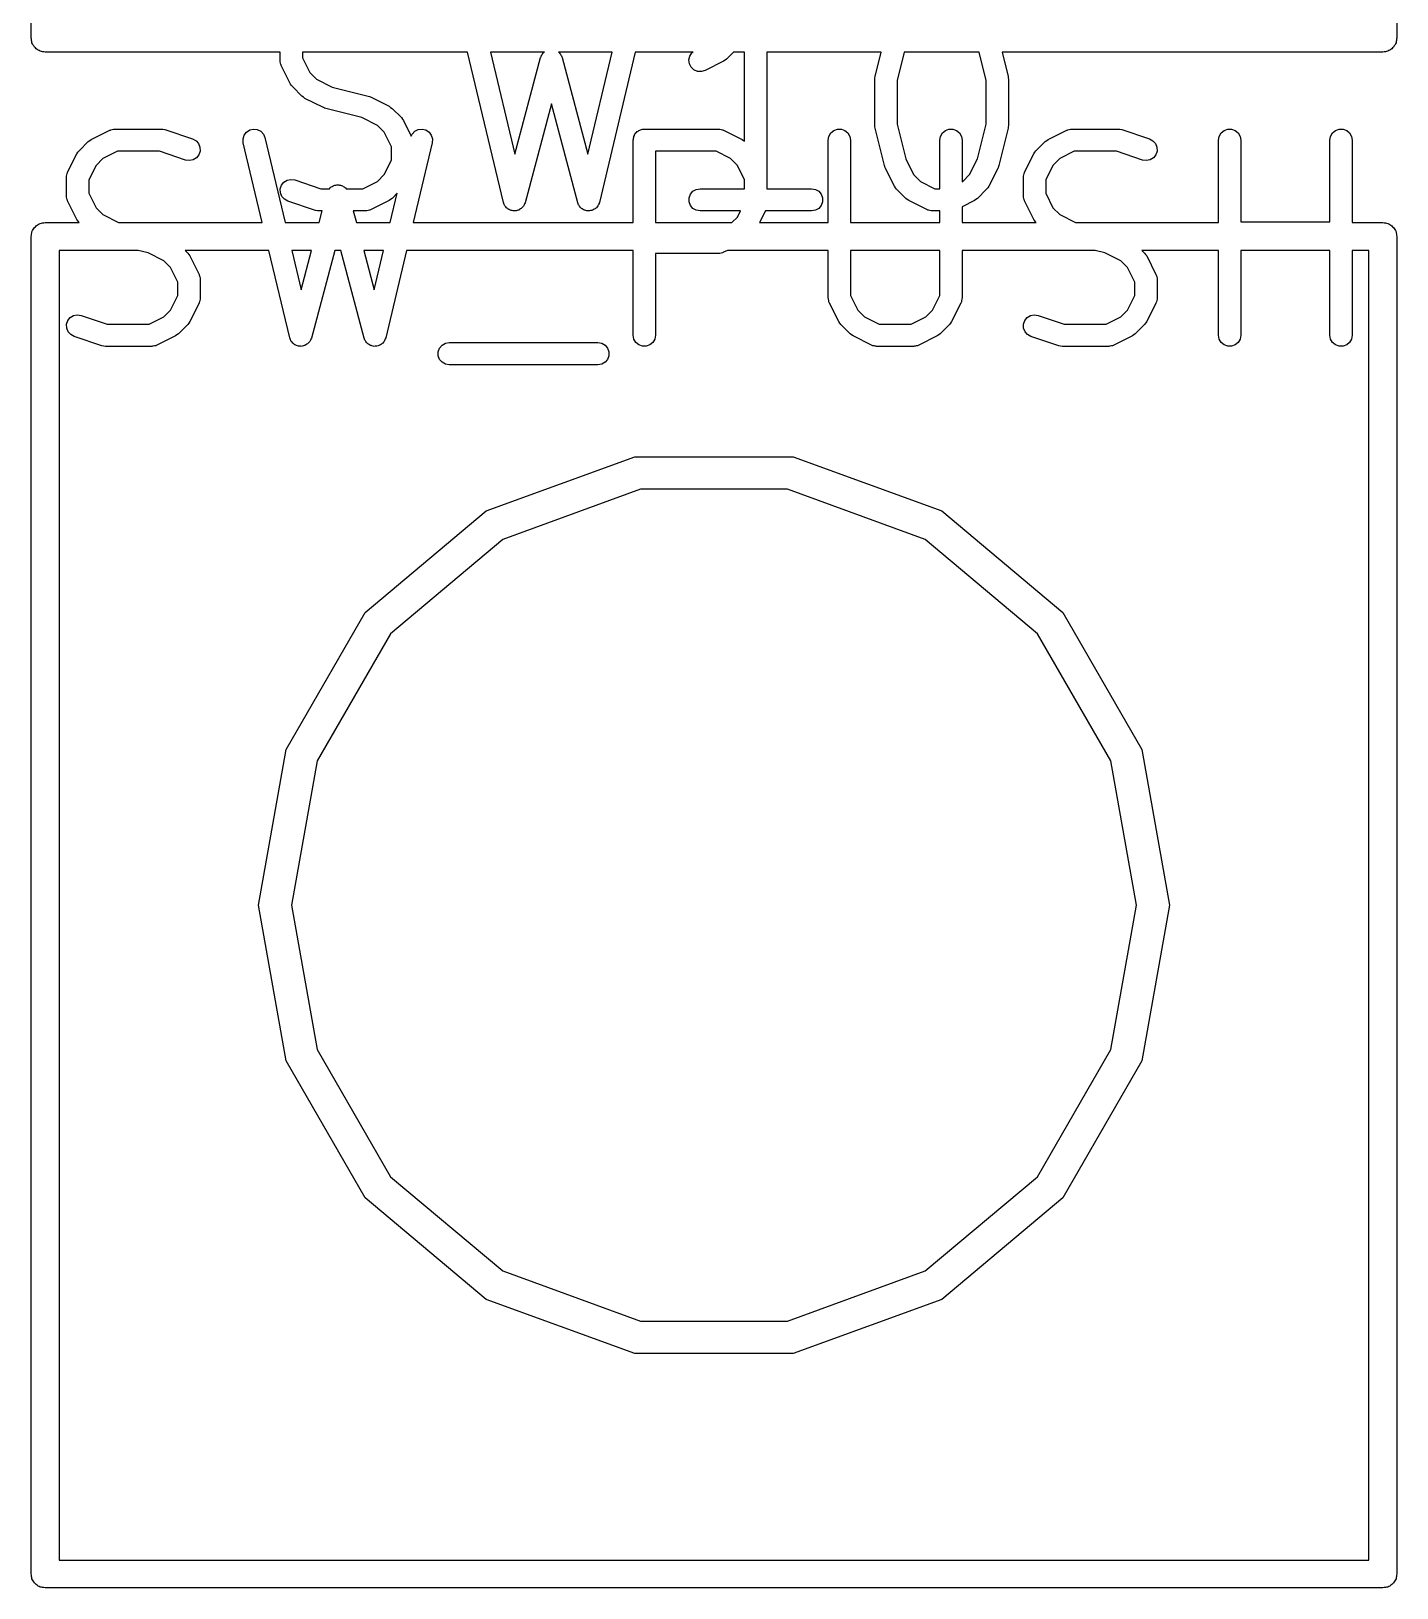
# Model space of a CAD drawing. Extents: x 0 to 102, y -163 to 0.
# Drawn here: x 83.89 to 90.11, y -49.11 to -42.02 of the extents above; entities that cross this region are included whole.
import ezdxf

# ---------------------------------------------------------------- set-up
doc = ezdxf.new("R2010")
doc.units = 0
doc.header["$MEASUREMENT"] = 0
doc.layers.add('BLACK', color=7, linetype='CONTINUOUS')

msp = doc.modelspace()

# ---------------------------------------------------------------- linework, layer by layer
at = {"layer": 'Black'}
for p, q in [((83.8885, -42.048), (83.8885, -35.952)), ((90.1115, -35.952), (90.1115, -42.048)), ((83.8895, -42.0535), (83.8885, -42.048)), ((83.8895, -42.059), (83.8895, -42.0535)), ((83.8914, -42.0642), (83.8895, -42.059)), ((83.8923, -42.0697), (83.8914, -42.0642)), ((83.8951, -42.0745), (83.8923, -42.0697)), ((83.897, -42.0797), (83.8951, -42.0745)), ((90.1049, -42.0745), (90.103, -42.0797)), ((90.1077, -42.0697), (90.1049, -42.0745)), ((90.1086, -42.0642), (90.1077, -42.0697)), ((90.1105, -42.059), (90.1086, -42.0642)), ((90.1115, -42.048), (90.1105, -42.0535)), ((90.1105, -42.0535), (90.1105, -42.059)), ((83.9006, -42.084), (83.897, -42.0797)), ((83.9034, -42.0888), (83.9006, -42.084)), ((83.9076, -42.0924), (83.9034, -42.0888)), ((83.9112, -42.0966), (83.9076, -42.0924)), ((83.916, -42.0994), (83.9112, -42.0966)), ((83.9202, -42.103), (83.916, -42.0994)), ((83.9255, -42.1049), (83.9202, -42.103)), ((83.9303, -42.1077), (83.9255, -42.1049)), ((83.9358, -42.1086), (83.9303, -42.1077)), ((83.941, -42.1105), (83.9358, -42.1086)), ((83.9465, -42.1105), (83.941, -42.1105)), ((83.952, -42.1115), (83.9465, -42.1105)), ((85.023, -42.1115), (83.952, -42.1115)), ((85.023, -42.1502), (85.023, -42.1115)), ((85.8772, -42.1115), (85.1246, -42.1115)), ((85.1246, -42.1115), (85.1246, -42.1382)), ((85.1246, -42.1382), (85.1579, -42.2048)), ((86.0404, -42.797), (85.8772, -42.1115)), ((85.9816, -42.1115), (86.0926, -42.5776)), ((86.2271, -42.1115), (85.9816, -42.1115)), ((86.0926, -42.5776), (86.2101, -42.1371)), ((86.2101, -42.1371), (86.212, -42.133)), ((86.212, -42.133), (86.2132, -42.1287)), ((86.2132, -42.1287), (86.2157, -42.1251)), ((86.2157, -42.1251), (86.2175, -42.1211)), ((86.2175, -42.1211), (86.2207, -42.1179)), ((86.2207, -42.1179), (86.2233, -42.1142)), ((86.2233, -42.1142), (86.2269, -42.1117)), ((86.2269, -42.1117), (86.2271, -42.1115)), ((86.2912, -42.1115), (86.2914, -42.1117)), ((86.5367, -42.1115), (86.2912, -42.1115)), ((86.2914, -42.1117), (86.295, -42.1142)), ((86.295, -42.1142), (86.2976, -42.1179)), ((86.2976, -42.1179), (86.3008, -42.1211)), ((86.3008, -42.1211), (86.3027, -42.1251)), ((86.3027, -42.1251), (86.3052, -42.1287)), ((86.3052, -42.1287), (86.3064, -42.133)), ((86.3064, -42.133), (86.3083, -42.1371)), ((86.3083, -42.1371), (86.4257, -42.5776)), ((86.4257, -42.5776), (86.5367, -42.1115)), ((86.6411, -42.1115), (86.4779, -42.797)), ((86.9047, -42.1115), (86.6411, -42.1115)), ((86.8858, -42.1472), (86.8899, -42.13)), ((86.8899, -42.13), (86.8996, -42.1153)), ((86.8996, -42.1153), (86.9047, -42.1115)), ((87.0571, -42.1438), (87.0504, -42.1485)), ((87.0894, -42.1115), (87.0571, -42.1438)), ((87.1397, -42.1115), (87.0894, -42.1115)), ((87.1397, -42.5181), (87.1397, -42.1115)), ((87.2413, -42.1115), (87.2413, -42.6825)), ((87.7616, -42.1115), (87.2413, -42.1115)), ((87.7339, -42.2226), (87.7616, -42.1115)), ((87.8664, -42.1115), (87.834, -42.2411)), ((88.208, -42.1115), (87.8664, -42.1115)), ((88.2404, -42.2411), (88.208, -42.1115)), ((90.048, -42.1115), (88.3127, -42.1115)), ((88.3127, -42.1115), (88.3404, -42.2226)), ((90.0535, -42.1105), (90.048, -42.1115)), ((90.059, -42.1105), (90.0535, -42.1105)), ((90.0642, -42.1086), (90.059, -42.1105)), ((90.0697, -42.1077), (90.0642, -42.1086)), ((90.0745, -42.1049), (90.0697, -42.1077)), ((90.0797, -42.103), (90.0745, -42.1049)), ((90.084, -42.0994), (90.0797, -42.103)), ((90.0888, -42.0966), (90.084, -42.0994)), ((90.0924, -42.0924), (90.0888, -42.0966)), ((90.0966, -42.0888), (90.0924, -42.0924)), ((90.0994, -42.084), (90.0966, -42.0888)), ((90.103, -42.0797), (90.0994, -42.084)), ((85.0235, -42.1531), (85.023, -42.1502)), ((85.0234, -42.156), (85.0235, -42.1531)), ((85.0251, -42.1617), (85.0234, -42.156)), ((85.0261, -42.1676), (85.0251, -42.1617)), ((85.0276, -42.1701), (85.0261, -42.1676)), ((85.0284, -42.1729), (85.0276, -42.1701)), ((85.0707, -42.2576), (85.0284, -42.1729)), ((85.1579, -42.2048), (85.1886, -42.2355)), ((86.8878, -42.1647), (86.8858, -42.1472)), ((86.8957, -42.1805), (86.8878, -42.1647)), ((86.9085, -42.1926), (86.8957, -42.1805)), ((86.9247, -42.1996), (86.9085, -42.1926)), ((86.9423, -42.2007), (86.9247, -42.1996)), ((86.9592, -42.1956), (86.9423, -42.2007)), ((87.0439, -42.1533), (86.9592, -42.1956)), ((87.0504, -42.1485), (87.0439, -42.1533)), ((85.0756, -42.2641), (85.0707, -42.2576)), ((85.0802, -42.2708), (85.0756, -42.2641)), ((85.1226, -42.3131), (85.0802, -42.2708)), ((85.1886, -42.2355), (85.2609, -42.2716)), ((85.2609, -42.2716), (85.4248, -42.3126)), ((87.7324, -42.2349), (87.7334, -42.2288)), ((87.7324, -42.4465), (87.7324, -42.2349)), ((87.7334, -42.2288), (87.7339, -42.2226)), ((87.834, -42.2411), (87.834, -42.4403)), ((88.2404, -42.4403), (88.2404, -42.2411)), ((88.3404, -42.2226), (88.3409, -42.2288)), ((88.3409, -42.2288), (88.342, -42.2349)), ((88.342, -42.2349), (88.342, -42.4465)), ((85.1292, -42.3178), (85.1226, -42.3131)), ((85.1358, -42.3226), (85.1292, -42.3178)), ((85.2204, -42.365), (85.1358, -42.3226)), ((85.4248, -42.3126), (85.4299, -42.3149)), ((85.4299, -42.3149), (85.4352, -42.3164)), ((85.4352, -42.3164), (85.5199, -42.3588)), ((86.2592, -42.3474), (86.1389, -42.7983)), ((86.3794, -42.7983), (86.2592, -42.3474)), ((85.2258, -42.3666), (85.2204, -42.365)), ((85.2308, -42.3688), (85.2258, -42.3666)), ((85.3948, -42.4098), (85.2308, -42.3688)), ((85.4671, -42.446), (85.3948, -42.4098)), ((85.5199, -42.3588), (85.5264, -42.3636)), ((85.5264, -42.3636), (85.5331, -42.3683)), ((85.5331, -42.3683), (85.5754, -42.4106)), ((85.5754, -42.4106), (85.5801, -42.4173)), ((85.5801, -42.4173), (85.5849, -42.4238)), ((85.5849, -42.4238), (85.6202, -42.4943)), ((84.1621, -42.5101), (84.2468, -42.4677)), ((84.2468, -42.4677), (84.2496, -42.4669)), ((84.2496, -42.4669), (84.2521, -42.4654)), ((84.2521, -42.4654), (84.258, -42.4644)), ((84.258, -42.4644), (84.2637, -42.4627)), ((84.2637, -42.4627), (84.2666, -42.4629)), ((84.2666, -42.4629), (84.2695, -42.4624)), ((84.2695, -42.4624), (84.4812, -42.4624)), ((84.4812, -42.4624), (84.4892, -42.4638)), ((84.4892, -42.4638), (84.4972, -42.465)), ((84.4972, -42.465), (84.6242, -42.5073)), ((84.854, -42.5073), (84.8591, -42.4904)), ((84.8591, -42.4904), (84.8696, -42.4763)), ((84.8696, -42.4763), (84.8843, -42.4665)), ((84.8843, -42.4665), (84.9015, -42.4625)), ((84.9015, -42.4625), (84.919, -42.4645)), ((84.919, -42.4645), (84.9348, -42.4724)), ((84.9348, -42.4724), (84.9469, -42.4852)), ((84.9469, -42.4852), (84.9539, -42.5014)), ((85.4977, -42.4766), (85.4671, -42.446)), ((85.531, -42.5432), (85.4977, -42.4766)), ((85.6202, -42.4943), (85.6241, -42.4852)), ((85.6241, -42.4852), (85.6362, -42.4724)), ((85.6362, -42.4724), (85.652, -42.4645)), ((85.652, -42.4645), (85.6695, -42.4625)), ((85.6695, -42.4625), (85.6867, -42.4665)), ((85.6867, -42.4665), (85.7014, -42.4763)), ((85.7014, -42.4763), (85.7119, -42.4904)), ((85.7119, -42.4904), (85.717, -42.5073)), ((86.6325, -42.5043), (86.634, -42.5002)), ((86.634, -42.5002), (86.6348, -42.4958)), ((86.6348, -42.4958), (86.637, -42.4919)), ((86.637, -42.4919), (86.6385, -42.4878)), ((86.6385, -42.4878), (86.6414, -42.4844)), ((86.6414, -42.4844), (86.6436, -42.4805)), ((86.6436, -42.4805), (86.647, -42.4777)), ((86.647, -42.4777), (86.6498, -42.4743)), ((86.6498, -42.4743), (86.6537, -42.472)), ((86.6537, -42.472), (86.6571, -42.4692)), ((86.6571, -42.4692), (86.6613, -42.4677)), ((86.6613, -42.4677), (86.6651, -42.4654)), ((86.6651, -42.4654), (86.6695, -42.4647)), ((86.6695, -42.4647), (86.6737, -42.4631)), ((86.6737, -42.4631), (86.6781, -42.4631)), ((86.6781, -42.4631), (86.6825, -42.4624)), ((86.6825, -42.4624), (87.0212, -42.4624)), ((87.0212, -42.4624), (87.0241, -42.4629)), ((87.0241, -42.4629), (87.027, -42.4627)), ((87.027, -42.4627), (87.0327, -42.4644)), ((87.0327, -42.4644), (87.0385, -42.4654)), ((87.0385, -42.4654), (87.0411, -42.4669)), ((87.0411, -42.4669), (87.0439, -42.4677)), ((87.0439, -42.4677), (87.1286, -42.5101)), ((87.5207, -42.5132), (87.5238, -42.4958)), ((87.5238, -42.4958), (87.5326, -42.4805)), ((87.5326, -42.4805), (87.5461, -42.4692)), ((87.5461, -42.4692), (87.5627, -42.4631)), ((87.5627, -42.4631), (87.5803, -42.4631)), ((87.5803, -42.4631), (87.5969, -42.4692)), ((87.5969, -42.4692), (87.6104, -42.4805)), ((87.6104, -42.4805), (87.6192, -42.4958)), ((87.6192, -42.4958), (87.6223, -42.5132)), ((87.7334, -42.4527), (87.7324, -42.4465)), ((87.7339, -42.4589), (87.7334, -42.4527)), ((87.7762, -42.6282), (87.7339, -42.4589)), ((87.834, -42.4403), (87.8734, -42.5981)), ((88.0287, -42.5132), (88.0318, -42.4958)), ((88.0318, -42.4958), (88.0406, -42.4805)), ((88.0406, -42.4805), (88.0541, -42.4692)), ((88.0541, -42.4692), (88.0707, -42.4631)), ((88.0707, -42.4631), (88.0883, -42.4631)), ((88.0883, -42.4631), (88.1049, -42.4692)), ((88.1049, -42.4692), (88.1184, -42.4805)), ((88.1184, -42.4805), (88.1272, -42.4958)), ((88.1272, -42.4958), (88.1303, -42.5132)), ((88.2009, -42.5981), (88.2404, -42.4403)), ((88.3404, -42.4589), (88.2981, -42.6282)), ((88.3409, -42.4527), (88.3404, -42.4589)), ((88.342, -42.4465), (88.3409, -42.4527)), ((88.5224, -42.5101), (88.6071, -42.4677)), ((88.6071, -42.4677), (88.6099, -42.4669)), ((88.6099, -42.4669), (88.6125, -42.4654)), ((88.6125, -42.4654), (88.6183, -42.4644)), ((88.6183, -42.4644), (88.624, -42.4627)), ((88.624, -42.4627), (88.6269, -42.4629)), ((88.6269, -42.4629), (88.6298, -42.4624)), ((88.6298, -42.4624), (88.8415, -42.4624)), ((88.8415, -42.4624), (88.8495, -42.4638)), ((88.8495, -42.4638), (88.8576, -42.465)), ((88.8576, -42.465), (88.9846, -42.5073)), ((89.2987, -42.5132), (89.3018, -42.4958)), ((89.3018, -42.4958), (89.3106, -42.4805)), ((89.3106, -42.4805), (89.3241, -42.4692)), ((89.3241, -42.4692), (89.3407, -42.4631)), ((89.3407, -42.4631), (89.3583, -42.4631)), ((89.3583, -42.4631), (89.3749, -42.4692)), ((89.3749, -42.4692), (89.3884, -42.4805)), ((89.3884, -42.4805), (89.3972, -42.4958)), ((89.3972, -42.4958), (89.4003, -42.5132)), ((89.8067, -42.5132), (89.8098, -42.4958)), ((89.8098, -42.4958), (89.8186, -42.4805)), ((89.8186, -42.4805), (89.8321, -42.4692)), ((89.8321, -42.4692), (89.8487, -42.4631)), ((89.8487, -42.4631), (89.8663, -42.4631)), ((89.8663, -42.4631), (89.8829, -42.4692)), ((89.8829, -42.4692), (89.8964, -42.4805)), ((89.8964, -42.4805), (89.9052, -42.4958)), ((89.9052, -42.4958), (89.9083, -42.5132)), ((84.0971, -42.5751), (84.1019, -42.5686)), ((84.1019, -42.5686), (84.1066, -42.5619)), ((84.1066, -42.5619), (84.1489, -42.5196)), ((84.1489, -42.5196), (84.1556, -42.5149)), ((84.1556, -42.5149), (84.1621, -42.5101)), ((84.2815, -42.564), (84.2149, -42.5972)), ((84.4729, -42.564), (84.2815, -42.564)), ((84.5921, -42.6037), (84.4729, -42.564)), ((84.6242, -42.5073), (84.6397, -42.5157)), ((84.6397, -42.5157), (84.6515, -42.5289)), ((84.6515, -42.5289), (84.6579, -42.5453)), ((84.6584, -42.563), (84.6528, -42.5797)), ((84.6579, -42.5453), (84.6584, -42.563)), ((84.8551, -42.5249), (84.854, -42.5073)), ((84.9416, -42.8885), (84.8551, -42.5249)), ((84.9539, -42.5014), (85.0461, -42.8885)), ((85.531, -42.6039), (85.531, -42.5432)), ((85.7159, -42.5249), (85.6294, -42.8885)), ((85.717, -42.5073), (85.7159, -42.5249)), ((86.6317, -42.5132), (86.6325, -42.5088)), ((86.6317, -42.8885), (86.6317, -42.5132)), ((86.6325, -42.5088), (86.6325, -42.5043)), ((86.7333, -42.564), (86.7333, -42.8885)), ((87.0092, -42.564), (86.7333, -42.564)), ((87.0757, -42.5973), (87.0092, -42.564)), ((87.1286, -42.5101), (87.1351, -42.5149)), ((87.1351, -42.5149), (87.1397, -42.5181)), ((87.5207, -42.8885), (87.5207, -42.5132)), ((87.6223, -42.5132), (87.6223, -42.8885)), ((88.0287, -42.7344), (88.0287, -42.5132)), ((88.1303, -42.5132), (88.1303, -42.703)), ((88.4574, -42.5751), (88.4623, -42.5686)), ((88.4623, -42.5686), (88.4669, -42.5619)), ((88.4669, -42.5619), (88.5092, -42.5196)), ((88.5092, -42.5196), (88.5159, -42.5149)), ((88.5159, -42.5149), (88.5224, -42.5101)), ((88.6418, -42.564), (88.5753, -42.5972)), ((88.8333, -42.564), (88.6418, -42.564)), ((88.9524, -42.6037), (88.8333, -42.564)), ((88.9846, -42.5073), (89.0001, -42.5157)), ((89.0001, -42.5157), (89.0118, -42.5289)), ((89.0118, -42.5289), (89.0183, -42.5453)), ((89.0188, -42.563), (89.0132, -42.5797)), ((89.0183, -42.5453), (89.0188, -42.563)), ((89.2987, -42.8885), (89.2987, -42.5132)), ((89.4003, -42.5132), (89.4003, -42.8857)), ((89.8067, -42.8857), (89.8067, -42.5132)), ((89.9083, -42.5132), (89.9083, -42.8885)), ((84.0547, -42.6598), (84.0971, -42.5751)), ((84.1843, -42.6279), (84.151, -42.6945)), ((84.2149, -42.5972), (84.1843, -42.6279)), ((84.6096, -42.6063), (84.5921, -42.6037)), ((84.6268, -42.6027), (84.6096, -42.6063)), ((84.6419, -42.5935), (84.6268, -42.6027)), ((84.6528, -42.5797), (84.6419, -42.5935)), ((85.4977, -42.6704), (85.531, -42.6039)), ((87.1064, -42.6279), (87.0757, -42.5973)), ((87.1397, -42.6945), (87.1064, -42.6279)), ((87.7785, -42.6333), (87.7762, -42.6282)), ((87.7801, -42.6386), (87.7785, -42.6333)), ((87.8224, -42.7233), (87.7801, -42.6386)), ((87.8734, -42.5981), (87.9096, -42.6704)), ((88.1648, -42.6704), (88.2009, -42.5981)), ((88.2943, -42.6386), (88.2519, -42.7233)), ((88.2959, -42.6333), (88.2943, -42.6386)), ((88.2981, -42.6282), (88.2959, -42.6333)), ((88.4151, -42.6598), (88.4574, -42.5751)), ((88.5446, -42.6279), (88.5113, -42.6945)), ((88.5753, -42.5972), (88.5446, -42.6279)), ((88.9699, -42.6063), (88.9524, -42.6037)), ((88.9872, -42.6027), (88.9699, -42.6063)), ((89.0022, -42.5935), (88.9872, -42.6027)), ((89.0132, -42.5797), (89.0022, -42.5935)), ((84.0494, -42.6825), (84.0499, -42.6796)), ((84.0494, -42.7672), (84.0494, -42.6825)), ((84.0497, -42.6767), (84.0514, -42.671)), ((84.0499, -42.6796), (84.0497, -42.6767)), ((84.0514, -42.671), (84.0524, -42.6651)), ((84.0524, -42.6651), (84.0539, -42.6626)), ((84.0539, -42.6626), (84.0547, -42.6598)), ((84.151, -42.6945), (84.151, -42.7552)), ((85.0292, -42.7187), (85.0401, -42.7049)), ((85.0401, -42.7049), (85.0552, -42.6956)), ((85.0552, -42.6956), (85.0724, -42.6921)), ((85.0724, -42.6921), (85.0899, -42.6947)), ((85.0899, -42.6947), (85.2091, -42.7344)), ((85.4005, -42.7344), (85.4671, -42.7011)), ((85.4671, -42.7011), (85.4977, -42.6704)), ((87.1397, -42.7344), (87.1397, -42.6945)), ((87.2413, -42.6825), (87.2413, -42.6825)), ((87.2413, -42.6825), (87.2413, -42.7344)), ((87.9096, -42.6704), (87.9403, -42.7011)), ((87.9403, -42.7011), (88.0068, -42.7344)), ((88.1303, -42.703), (88.1341, -42.7011)), ((88.1341, -42.7011), (88.1648, -42.6704)), ((88.4097, -42.6825), (88.4102, -42.6796)), ((88.4097, -42.7672), (88.4097, -42.6825)), ((88.41, -42.6767), (88.4117, -42.671)), ((88.4102, -42.6796), (88.41, -42.6767)), ((88.4117, -42.671), (88.4128, -42.6651)), ((88.4128, -42.6651), (88.4142, -42.6626)), ((88.4142, -42.6626), (88.4151, -42.6598)), ((88.5113, -42.6945), (88.5113, -42.7552)), ((84.0499, -42.7701), (84.0494, -42.7672)), ((84.0497, -42.773), (84.0499, -42.7701)), ((84.0514, -42.7787), (84.0497, -42.773)), ((84.0524, -42.7845), (84.0514, -42.7787)), ((84.151, -42.7552), (84.1843, -42.8217)), ((85.0236, -42.7354), (85.0292, -42.7187)), ((85.0241, -42.7531), (85.0236, -42.7354)), ((85.0305, -42.7695), (85.0241, -42.7531)), ((85.0423, -42.7827), (85.0305, -42.7695)), ((85.0578, -42.7911), (85.0423, -42.7827)), ((85.2091, -42.7344), (85.2474, -42.7344)), ((85.2474, -42.7344), (85.2496, -42.7312)), ((85.2496, -42.7312), (85.2532, -42.7287)), ((85.2532, -42.7287), (85.2563, -42.7256)), ((85.2563, -42.7256), (85.2604, -42.7237)), ((85.2604, -42.7237), (85.2641, -42.7211)), ((85.2641, -42.7211), (85.2683, -42.72)), ((85.2683, -42.72), (85.2723, -42.7181)), ((85.2723, -42.7181), (85.2768, -42.7177)), ((85.2768, -42.7177), (85.2811, -42.7166)), ((85.2811, -42.7166), (85.2855, -42.7169)), ((85.2855, -42.7169), (85.2899, -42.7166)), ((85.2899, -42.7166), (85.2942, -42.7177)), ((85.2942, -42.7177), (85.2987, -42.7181)), ((85.2987, -42.7181), (85.3027, -42.72)), ((85.3027, -42.72), (85.3069, -42.7211)), ((85.3069, -42.7211), (85.3106, -42.7237)), ((85.3106, -42.7237), (85.3147, -42.7256)), ((85.3147, -42.7256), (85.3178, -42.7287)), ((85.3178, -42.7287), (85.3214, -42.7312)), ((85.3214, -42.7312), (85.3236, -42.7344)), ((85.3236, -42.7344), (85.4005, -42.7344)), ((85.5264, -42.7834), (85.5199, -42.7883)), ((85.5249, -42.8885), (85.5566, -42.7552)), ((85.5331, -42.7788), (85.5264, -42.7834)), ((85.5566, -42.7552), (85.5331, -42.7788)), ((86.8865, -42.7764), (86.8925, -42.7598)), ((86.8865, -42.794), (86.8865, -42.7764)), ((86.8925, -42.7598), (86.9038, -42.7463)), ((86.9038, -42.7463), (86.9191, -42.7375)), ((86.9191, -42.7375), (86.9365, -42.7344)), ((86.9365, -42.7344), (87.1397, -42.7344)), ((87.2413, -42.7344), (87.4445, -42.7344)), ((87.4445, -42.7344), (87.4619, -42.7375)), ((87.4619, -42.7375), (87.4772, -42.7463)), ((87.4772, -42.7463), (87.4885, -42.7598)), ((87.4885, -42.7598), (87.4945, -42.7764)), ((87.4945, -42.7764), (87.4945, -42.794)), ((87.8272, -42.7298), (87.8224, -42.7233)), ((87.8319, -42.7365), (87.8272, -42.7298)), ((87.8742, -42.7788), (87.8319, -42.7365)), ((87.8809, -42.7834), (87.8742, -42.7788)), ((87.8874, -42.7883), (87.8809, -42.7834)), ((88.0068, -42.7344), (88.0287, -42.7344)), ((88.1934, -42.7835), (88.1869, -42.7883)), ((88.2001, -42.7788), (88.1934, -42.7835)), ((88.2424, -42.7365), (88.2001, -42.7788)), ((88.2471, -42.7298), (88.2424, -42.7365)), ((88.2519, -42.7233), (88.2471, -42.7298)), ((88.4102, -42.7701), (88.4097, -42.7672)), ((88.41, -42.773), (88.4102, -42.7701)), ((88.4117, -42.7787), (88.41, -42.773)), ((88.4128, -42.7845), (88.4117, -42.7787)), ((88.5113, -42.7552), (88.5446, -42.8217)), ((84.0539, -42.7871), (84.0524, -42.7845)), ((84.0547, -42.7899), (84.0539, -42.7871)), ((84.0971, -42.8746), (84.0547, -42.7899)), ((84.1843, -42.8217), (84.2149, -42.8524)), ((84.2149, -42.8524), (84.2871, -42.8885)), ((85.1848, -42.8334), (85.0578, -42.7911)), ((85.1928, -42.8346), (85.1848, -42.8334)), ((85.2008, -42.836), (85.1928, -42.8346)), ((85.2006, -42.8885), (85.2146, -42.836)), ((85.2146, -42.836), (85.2008, -42.836)), ((85.4125, -42.836), (85.3564, -42.836)), ((85.3564, -42.836), (85.3704, -42.8885)), ((85.4154, -42.8355), (85.4125, -42.836)), ((85.4183, -42.8357), (85.4154, -42.8355)), ((85.424, -42.834), (85.4183, -42.8357)), ((85.4299, -42.8329), (85.424, -42.834)), ((85.4324, -42.8315), (85.4299, -42.8329)), ((85.4352, -42.8306), (85.4324, -42.8315)), ((85.5199, -42.7883), (85.4352, -42.8306)), ((86.0425, -42.8017), (86.0404, -42.797)), ((86.0438, -42.8067), (86.0425, -42.8017)), ((86.046, -42.8098), (86.0438, -42.8067)), ((86.0474, -42.8132), (86.046, -42.8098)), ((86.051, -42.8169), (86.0474, -42.8132)), ((86.054, -42.8212), (86.051, -42.8169)), ((86.057, -42.8233), (86.054, -42.8212)), ((86.0595, -42.826), (86.057, -42.8233)), ((86.0642, -42.8283), (86.0595, -42.826)), ((86.0684, -42.8313), (86.0642, -42.8283)), ((86.072, -42.8322), (86.0684, -42.8313)), ((86.0753, -42.8339), (86.072, -42.8322)), ((86.0805, -42.8345), (86.0753, -42.8339)), ((86.0855, -42.8358), (86.0805, -42.8345)), ((86.0892, -42.8355), (86.0855, -42.8358)), ((86.0928, -42.8359), (86.0892, -42.8355)), ((86.0979, -42.8347), (86.0928, -42.8359)), ((86.103, -42.8343), (86.0979, -42.8347)), ((86.1064, -42.8327), (86.103, -42.8343)), ((86.11, -42.8318), (86.1064, -42.8327)), ((86.1143, -42.829), (86.11, -42.8318)), ((86.119, -42.8268), (86.1143, -42.829)), ((86.1216, -42.8242), (86.119, -42.8268)), ((86.1247, -42.8221), (86.1216, -42.8242)), ((86.1278, -42.818), (86.1247, -42.8221)), ((86.1315, -42.8143), (86.1278, -42.818)), ((86.133, -42.8109), (86.1315, -42.8143)), ((86.1353, -42.808), (86.133, -42.8109)), ((86.1367, -42.803), (86.1353, -42.808)), ((86.1389, -42.7983), (86.1367, -42.803)), ((86.3816, -42.803), (86.3794, -42.7983)), ((86.3831, -42.808), (86.3816, -42.803)), ((86.3853, -42.8109), (86.3831, -42.808)), ((86.3869, -42.8143), (86.3853, -42.8109)), ((86.3905, -42.818), (86.3869, -42.8143)), ((86.3936, -42.8221), (86.3905, -42.818)), ((86.3967, -42.8242), (86.3936, -42.8221)), ((86.3993, -42.8268), (86.3967, -42.8242)), ((86.404, -42.829), (86.3993, -42.8268)), ((86.4083, -42.8318), (86.404, -42.829)), ((86.4119, -42.8327), (86.4083, -42.8318)), ((86.4153, -42.8343), (86.4119, -42.8327)), ((86.4205, -42.8347), (86.4153, -42.8343)), ((86.4255, -42.8359), (86.4205, -42.8347)), ((86.4292, -42.8355), (86.4255, -42.8359)), ((86.4329, -42.8358), (86.4292, -42.8355)), ((86.4379, -42.8345), (86.4329, -42.8358)), ((86.443, -42.8339), (86.4379, -42.8345)), ((86.4463, -42.8322), (86.443, -42.8339)), ((86.4499, -42.8313), (86.4463, -42.8322)), ((86.4542, -42.8283), (86.4499, -42.8313)), ((86.4588, -42.826), (86.4542, -42.8283)), ((86.4613, -42.8233), (86.4588, -42.826)), ((86.4644, -42.8212), (86.4613, -42.8233)), ((86.4674, -42.8169), (86.4644, -42.8212)), ((86.4709, -42.8132), (86.4674, -42.8169)), ((86.4724, -42.8098), (86.4709, -42.8132)), ((86.4745, -42.8067), (86.4724, -42.8098)), ((86.4759, -42.8017), (86.4745, -42.8067)), ((86.4779, -42.797), (86.4759, -42.8017)), ((86.8925, -42.8106), (86.8865, -42.794)), ((86.9038, -42.8241), (86.8925, -42.8106)), ((86.9191, -42.8329), (86.9038, -42.8241)), ((86.9365, -42.836), (86.9191, -42.8329)), ((87.1205, -42.836), (86.9365, -42.836)), ((87.1064, -42.8641), (87.1205, -42.836)), ((87.234, -42.836), (87.2078, -42.8885)), ((87.4445, -42.836), (87.234, -42.836)), ((87.4619, -42.8329), (87.4445, -42.836)), ((87.4772, -42.8241), (87.4619, -42.8329)), ((87.4885, -42.8106), (87.4772, -42.8241)), ((87.4945, -42.794), (87.4885, -42.8106)), ((87.9721, -42.8306), (87.8874, -42.7883)), ((87.9749, -42.8315), (87.9721, -42.8306)), ((87.9775, -42.8329), (87.9749, -42.8315)), ((87.9833, -42.834), (87.9775, -42.8329)), ((87.989, -42.8357), (87.9833, -42.834)), ((87.992, -42.8355), (87.989, -42.8357)), ((87.9948, -42.836), (87.992, -42.8355)), ((88.0287, -42.836), (87.9948, -42.836)), ((88.0287, -42.8885), (88.0287, -42.836)), ((88.1869, -42.7883), (88.1303, -42.8166)), ((88.1303, -42.8166), (88.1303, -42.8885)), ((88.4142, -42.7871), (88.4128, -42.7845)), ((88.4151, -42.7899), (88.4142, -42.7871)), ((88.4574, -42.8746), (88.4151, -42.7899)), ((88.5446, -42.8217), (88.5753, -42.8524)), ((88.5753, -42.8524), (88.6474, -42.8885)), ((83.8923, -42.9303), (83.8951, -42.9255)), ((83.8951, -42.9255), (83.897, -42.9202)), ((83.897, -42.9202), (83.9006, -42.916)), ((83.9006, -42.916), (83.9034, -42.9112)), ((83.9034, -42.9112), (83.9076, -42.9076)), ((83.9076, -42.9076), (83.9112, -42.9034)), ((83.9112, -42.9034), (83.916, -42.9006)), ((83.916, -42.9006), (83.9202, -42.897)), ((83.9202, -42.897), (83.9255, -42.8951)), ((83.9255, -42.8951), (83.9303, -42.8923)), ((83.9303, -42.8923), (83.9358, -42.8914)), ((83.9358, -42.8914), (83.941, -42.8895)), ((83.941, -42.8895), (83.9465, -42.8895)), ((83.9465, -42.8895), (83.952, -42.8885)), ((83.952, -42.8885), (84.1073, -42.8885)), ((84.1019, -42.8811), (84.0971, -42.8746)), ((84.1066, -42.8878), (84.1019, -42.8811)), ((84.1073, -42.8885), (84.1066, -42.8878)), ((84.2871, -42.8885), (84.9416, -42.8885)), ((85.0461, -42.8885), (85.2006, -42.8885)), ((85.3704, -42.8885), (85.5249, -42.8885)), ((85.6294, -42.8885), (86.6317, -42.8885)), ((86.7333, -42.8885), (87.082, -42.8885)), ((87.082, -42.8885), (87.1064, -42.8641)), ((87.2078, -42.8885), (87.5207, -42.8885)), ((87.6223, -42.8885), (88.0287, -42.8885)), ((88.1303, -42.8885), (88.4677, -42.8885)), ((88.4622, -42.8811), (88.4574, -42.8746)), ((88.4669, -42.8878), (88.4622, -42.8811)), ((88.4677, -42.8885), (88.4669, -42.8878)), ((88.6474, -42.8885), (89.2987, -42.8885)), ((89.4003, -42.8857), (89.8067, -42.8857)), ((89.9083, -42.8885), (90.048, -42.8885)), ((90.048, -42.8885), (90.0535, -42.8895)), ((90.0535, -42.8895), (90.059, -42.8895)), ((90.059, -42.8895), (90.0642, -42.8914)), ((90.0642, -42.8914), (90.0697, -42.8923)), ((90.0697, -42.8923), (90.0745, -42.8951)), ((90.0745, -42.8951), (90.0797, -42.897)), ((90.0797, -42.897), (90.084, -42.9006)), ((90.084, -42.9006), (90.0888, -42.9034)), ((90.0888, -42.9034), (90.0924, -42.9076)), ((90.0924, -42.9076), (90.0966, -42.9112)), ((90.0966, -42.9112), (90.0994, -42.916)), ((90.0994, -42.916), (90.103, -42.9202)), ((90.103, -42.9202), (90.1049, -42.9255)), ((90.1049, -42.9255), (90.1077, -42.9303)), ((83.8885, -42.952), (83.8895, -42.9465)), ((83.8885, -49.048), (83.8885, -42.952)), ((83.8895, -42.941), (83.8914, -42.9358)), ((83.8895, -42.9465), (83.8895, -42.941)), ((83.8914, -42.9358), (83.8923, -42.9303)), ((90.1077, -42.9303), (90.1086, -42.9358)), ((90.1086, -42.9358), (90.1105, -42.941)), ((90.1105, -42.941), (90.1105, -42.9465)), ((90.1105, -42.9465), (90.1115, -42.952)), ((90.1115, -42.952), (90.1115, -49.048)), ((84.376, -43.0155), (84.0155, -43.0155)), ((84.0155, -43.0155), (84.0155, -48.9845)), ((84.4211, -43.0268), (84.376, -43.0155)), ((84.4934, -43.0629), (84.4211, -43.0268)), ((84.5241, -43.0936), (84.4934, -43.0629)), ((84.9719, -43.0155), (84.5897, -43.0155)), ((84.5897, -43.0155), (84.6018, -43.0276)), ((84.6018, -43.0276), (84.6064, -43.0342)), ((84.6064, -43.0342), (84.6113, -43.0408)), ((84.6113, -43.0408), (84.6536, -43.1254)), ((85.0667, -43.4139), (84.9719, -43.0155)), ((85.0763, -43.0155), (85.119, -43.1946)), ((85.1667, -43.0155), (85.0763, -43.0155)), ((85.119, -43.1946), (85.1667, -43.0155)), ((85.2719, -43.0155), (85.1653, -43.4153)), ((85.2991, -43.0155), (85.2719, -43.0155)), ((85.4057, -43.4153), (85.2991, -43.0155)), ((85.4043, -43.0155), (85.452, -43.1946)), ((85.4947, -43.0155), (85.4043, -43.0155)), ((85.452, -43.1946), (85.4947, -43.0155)), ((85.5991, -43.0155), (85.5043, -43.4139)), ((86.6317, -43.0155), (85.5991, -43.0155)), ((86.6317, -43.4022), (86.6317, -43.0155)), ((87.0212, -43.0296), (86.7333, -43.0296)), ((86.7333, -43.0296), (86.7333, -43.4022)), ((87.0241, -43.0291), (87.0212, -43.0296)), ((87.027, -43.0293), (87.0241, -43.0291)), ((87.0327, -43.0276), (87.027, -43.0293)), ((87.0385, -43.0266), (87.0327, -43.0276)), ((87.0411, -43.0251), (87.0385, -43.0266)), ((87.0439, -43.0243), (87.0411, -43.0251)), ((87.0614, -43.0155), (87.0439, -43.0243)), ((87.5207, -43.0155), (87.0614, -43.0155)), ((87.5207, -43.2328), (87.5207, -43.0155)), ((87.6223, -43.0155), (87.6223, -43.2208)), ((88.0287, -43.0155), (87.6223, -43.0155)), ((88.0287, -43.2208), (88.0287, -43.0155)), ((88.7364, -43.0155), (88.1303, -43.0155)), ((88.1303, -43.0155), (88.1303, -43.2328)), ((88.7814, -43.0268), (88.7364, -43.0155)), ((88.8537, -43.0629), (88.7814, -43.0268)), ((88.8844, -43.0936), (88.8537, -43.0629)), ((89.2987, -43.0155), (88.95, -43.0155)), ((88.95, -43.0155), (88.9621, -43.0276)), ((88.9621, -43.0276), (88.9668, -43.0342)), ((88.9668, -43.0342), (88.9716, -43.0408)), ((88.9716, -43.0408), (89.0139, -43.1254)), ((89.2987, -43.4022), (89.2987, -43.0155)), ((89.8067, -43.0155), (89.4003, -43.0155)), ((89.4003, -43.0155), (89.4003, -43.4022)), ((89.8067, -43.4022), (89.8067, -43.0155)), ((89.9083, -43.0155), (89.9083, -43.4022)), ((89.9845, -43.0155), (89.9083, -43.0155)), ((89.9845, -48.9845), (89.9845, -43.0155)), ((84.5574, -43.1602), (84.5241, -43.0936)), ((84.6536, -43.1254), (84.6544, -43.1283)), ((84.6544, -43.1283), (84.6559, -43.1308)), ((84.6559, -43.1308), (84.6569, -43.1367)), ((84.6569, -43.1367), (84.6586, -43.1424)), ((88.9177, -43.1602), (88.8844, -43.0936)), ((89.0139, -43.1254), (89.0148, -43.1283)), ((89.0148, -43.1283), (89.0162, -43.1308)), ((89.0162, -43.1308), (89.0173, -43.1367)), ((89.0173, -43.1367), (89.019, -43.1424)), ((84.5574, -43.2208), (84.5574, -43.1602)), ((84.6586, -43.1424), (84.6585, -43.1453)), ((84.6585, -43.1453), (84.659, -43.1482)), ((84.659, -43.1482), (84.659, -43.2328)), ((88.9177, -43.2208), (88.9177, -43.1602)), ((89.019, -43.1424), (89.0188, -43.1453)), ((89.0188, -43.1453), (89.0193, -43.1482)), ((89.0193, -43.1482), (89.0193, -43.2328)), ((84.5241, -43.2874), (84.5574, -43.2208)), ((84.6536, -43.2556), (84.6113, -43.3402)), ((84.6544, -43.2527), (84.6536, -43.2556)), ((84.6559, -43.2502), (84.6544, -43.2527)), ((84.6569, -43.2443), (84.6559, -43.2502)), ((84.6586, -43.2386), (84.6569, -43.2443)), ((84.659, -43.2328), (84.6585, -43.2357)), ((84.6585, -43.2357), (84.6586, -43.2386)), ((87.5212, -43.2357), (87.5207, -43.2328)), ((87.521, -43.2386), (87.5212, -43.2357)), ((87.5227, -43.2443), (87.521, -43.2386)), ((87.5238, -43.2502), (87.5227, -43.2443)), ((87.5252, -43.2527), (87.5238, -43.2502)), ((87.5261, -43.2556), (87.5252, -43.2527)), ((87.5684, -43.3402), (87.5261, -43.2556)), ((87.6223, -43.2208), (87.6556, -43.2874)), ((87.9954, -43.2874), (88.0287, -43.2208)), ((88.1249, -43.2556), (88.0826, -43.3402)), ((88.1258, -43.2527), (88.1249, -43.2556)), ((88.1272, -43.2502), (88.1258, -43.2527)), ((88.1283, -43.2443), (88.1272, -43.2502)), ((88.13, -43.2386), (88.1283, -43.2443)), ((88.1303, -43.2328), (88.1298, -43.2357)), ((88.1298, -43.2357), (88.13, -43.2386)), ((88.8844, -43.2874), (88.9177, -43.2208)), ((89.0139, -43.2556), (88.9716, -43.3402)), ((89.0148, -43.2527), (89.0139, -43.2556)), ((89.0162, -43.2502), (89.0148, -43.2527)), ((89.0173, -43.2443), (89.0162, -43.2502)), ((89.019, -43.2386), (89.0173, -43.2443)), ((89.0193, -43.2328), (89.0188, -43.2357)), ((89.0188, -43.2357), (89.019, -43.2386)), ((84.0499, -43.3524), (84.0555, -43.3356)), ((84.0555, -43.3356), (84.0665, -43.3218)), ((84.0665, -43.3218), (84.0815, -43.3126)), ((84.0815, -43.3126), (84.0988, -43.3091)), ((84.0988, -43.3091), (84.1162, -43.3116)), ((84.1162, -43.3116), (84.2354, -43.3514)), ((84.2354, -43.3514), (84.4268, -43.3514)), ((84.4268, -43.3514), (84.4934, -43.3181)), ((84.4934, -43.3181), (84.5241, -43.2874)), ((84.6064, -43.3468), (84.6018, -43.3534)), ((84.6113, -43.3402), (84.6064, -43.3468)), ((87.5732, -43.3468), (87.5684, -43.3402)), ((87.5779, -43.3534), (87.5732, -43.3468)), ((87.6556, -43.2874), (87.6863, -43.3181)), ((87.6863, -43.3181), (87.7528, -43.3514)), ((87.7528, -43.3514), (87.8982, -43.3514)), ((87.8982, -43.3514), (87.9647, -43.3181)), ((87.9647, -43.3181), (87.9954, -43.2874)), ((88.0777, -43.3468), (88.0731, -43.3534)), ((88.0826, -43.3402), (88.0777, -43.3468)), ((88.4102, -43.3524), (88.4158, -43.3356)), ((88.4158, -43.3356), (88.4268, -43.3218)), ((88.4268, -43.3218), (88.4418, -43.3126)), ((88.4418, -43.3126), (88.4591, -43.3091)), ((88.4591, -43.3091), (88.4766, -43.3116)), ((88.4766, -43.3116), (88.5957, -43.3514)), ((88.5957, -43.3514), (88.7872, -43.3514)), ((88.7872, -43.3514), (88.8537, -43.3181)), ((88.8537, -43.3181), (88.8844, -43.2874)), ((88.9668, -43.3468), (88.9621, -43.3534)), ((88.9716, -43.3402), (88.9668, -43.3468)), ((84.0504, -43.37), (84.0499, -43.3524)), ((84.0569, -43.3864), (84.0504, -43.37)), ((84.0686, -43.3996), (84.0569, -43.3864)), ((84.0841, -43.408), (84.0686, -43.3996)), ((84.2111, -43.4504), (84.0841, -43.408)), ((84.5462, -43.4053), (84.4616, -43.4476)), ((84.5528, -43.4004), (84.5462, -43.4053)), ((84.5594, -43.3958), (84.5528, -43.4004)), ((84.6018, -43.3534), (84.5594, -43.3958)), ((85.0688, -43.4187), (85.0667, -43.4139)), ((85.0702, -43.4237), (85.0688, -43.4187)), ((85.1631, -43.42), (85.1616, -43.4249)), ((85.1653, -43.4153), (85.1631, -43.42)), ((85.4079, -43.42), (85.4057, -43.4153)), ((85.4094, -43.4249), (85.4079, -43.42)), ((85.5022, -43.4187), (85.5008, -43.4237)), ((85.5043, -43.4139), (85.5022, -43.4187)), ((86.6348, -43.4195), (86.6317, -43.4022)), ((86.6436, -43.4348), (86.6348, -43.4195)), ((86.7302, -43.4195), (86.7214, -43.4348)), ((86.7333, -43.4022), (86.7302, -43.4195)), ((87.6202, -43.3958), (87.5779, -43.3534)), ((87.6269, -43.4004), (87.6202, -43.3958)), ((87.6334, -43.4053), (87.6269, -43.4004)), ((87.7181, -43.4476), (87.6334, -43.4053)), ((88.0176, -43.4053), (87.9329, -43.4476)), ((88.0241, -43.4004), (88.0176, -43.4053)), ((88.0308, -43.3958), (88.0241, -43.4004)), ((88.0731, -43.3534), (88.0308, -43.3958)), ((88.4107, -43.37), (88.4102, -43.3524)), ((88.4172, -43.3864), (88.4107, -43.37)), ((88.4289, -43.3996), (88.4172, -43.3864)), ((88.4444, -43.408), (88.4289, -43.3996)), ((88.5714, -43.4504), (88.4444, -43.408)), ((88.9066, -43.4053), (88.8219, -43.4476)), ((88.9131, -43.4004), (88.9066, -43.4053)), ((88.9198, -43.3958), (88.9131, -43.4004)), ((88.9621, -43.3534), (88.9198, -43.3958)), ((89.3018, -43.4195), (89.2987, -43.4022)), ((89.3106, -43.4348), (89.3018, -43.4195)), ((89.3972, -43.4195), (89.3884, -43.4348)), ((89.4003, -43.4022), (89.3972, -43.4195)), ((89.8098, -43.4195), (89.8067, -43.4022)), ((89.8186, -43.4348), (89.8098, -43.4195)), ((89.9052, -43.4195), (89.8964, -43.4348)), ((89.9083, -43.4022), (89.9052, -43.4195)), ((84.2192, -43.4516), (84.2111, -43.4504)), ((84.2272, -43.453), (84.2192, -43.4516)), ((84.4388, -43.453), (84.2272, -43.453)), ((84.4417, -43.4525), (84.4388, -43.453)), ((84.4446, -43.4526), (84.4417, -43.4525)), ((84.4504, -43.4509), (84.4446, -43.4526)), ((84.4562, -43.4499), (84.4504, -43.4509)), ((84.4587, -43.4484), (84.4562, -43.4499)), ((84.4616, -43.4476), (84.4587, -43.4484)), ((85.0723, -43.4267), (85.0702, -43.4237)), ((85.0738, -43.4301), (85.0723, -43.4267)), ((85.0773, -43.4339), (85.0738, -43.4301)), ((85.0803, -43.4381), (85.0773, -43.4339)), ((85.0833, -43.4403), (85.0803, -43.4381)), ((85.0859, -43.4429), (85.0833, -43.4403)), ((85.0905, -43.4453), (85.0859, -43.4429)), ((85.0948, -43.4482), (85.0905, -43.4453)), ((85.0983, -43.4492), (85.0948, -43.4482)), ((85.1016, -43.4508), (85.0983, -43.4492)), ((85.1068, -43.4514), (85.1016, -43.4508)), ((85.1118, -43.4528), (85.1068, -43.4514)), ((85.1155, -43.4525), (85.1118, -43.4528)), ((85.1192, -43.4529), (85.1155, -43.4525)), ((85.1242, -43.4517), (85.1192, -43.4529)), ((85.1294, -43.4512), (85.1242, -43.4517)), ((85.1327, -43.4496), (85.1294, -43.4512)), ((85.1363, -43.4488), (85.1327, -43.4496)), ((85.1407, -43.4459), (85.1363, -43.4488)), ((85.1454, -43.4437), (85.1407, -43.4459)), ((85.148, -43.4411), (85.1454, -43.4437)), ((85.1511, -43.4391), (85.148, -43.4411)), ((85.1542, -43.4349), (85.1511, -43.4391)), ((85.1578, -43.4313), (85.1542, -43.4349)), ((85.1594, -43.4279), (85.1578, -43.4313)), ((85.1616, -43.4249), (85.1594, -43.4279)), ((85.4116, -43.4279), (85.4094, -43.4249)), ((85.4132, -43.4313), (85.4116, -43.4279)), ((85.4168, -43.4349), (85.4132, -43.4313)), ((85.4199, -43.4391), (85.4168, -43.4349)), ((85.423, -43.4411), (85.4199, -43.4391)), ((85.4256, -43.4437), (85.423, -43.4411)), ((85.4303, -43.4459), (85.4256, -43.4437)), ((85.4347, -43.4488), (85.4303, -43.4459)), ((85.4383, -43.4496), (85.4347, -43.4488)), ((85.4416, -43.4512), (85.4383, -43.4496)), ((85.4468, -43.4517), (85.4416, -43.4512)), ((85.4518, -43.4529), (85.4468, -43.4517)), ((85.4555, -43.4525), (85.4518, -43.4529)), ((85.4592, -43.4528), (85.4555, -43.4525)), ((85.4642, -43.4514), (85.4592, -43.4528)), ((85.4694, -43.4508), (85.4642, -43.4514)), ((85.4727, -43.4492), (85.4694, -43.4508)), ((85.4762, -43.4482), (85.4727, -43.4492)), ((85.4805, -43.4453), (85.4762, -43.4482)), ((85.4851, -43.4429), (85.4805, -43.4453)), ((85.4877, -43.4403), (85.4851, -43.4429)), ((85.4907, -43.4381), (85.4877, -43.4403)), ((85.4937, -43.4339), (85.4907, -43.4381)), ((85.4972, -43.4301), (85.4937, -43.4339)), ((85.4987, -43.4267), (85.4972, -43.4301)), ((85.5008, -43.4237), (85.4987, -43.4267)), ((85.7435, -43.478), (85.7495, -43.4614)), ((85.7435, -43.4957), (85.7435, -43.478)), ((85.7495, -43.4614), (85.7608, -43.4479)), ((85.7608, -43.4479), (85.7761, -43.4391)), ((85.7761, -43.4391), (85.7935, -43.436)), ((85.7935, -43.436), (86.4708, -43.436)), ((86.4708, -43.436), (86.4882, -43.4391)), ((86.4882, -43.4391), (86.5035, -43.4479)), ((86.5035, -43.4479), (86.5148, -43.4614)), ((86.5148, -43.4614), (86.5209, -43.478)), ((86.5209, -43.478), (86.5209, -43.4957)), ((86.6571, -43.4462), (86.6436, -43.4348)), ((86.6737, -43.4522), (86.6571, -43.4462)), ((86.6913, -43.4522), (86.6737, -43.4522)), ((86.7079, -43.4462), (86.6913, -43.4522)), ((86.7214, -43.4348), (86.7079, -43.4462)), ((87.7209, -43.4484), (87.7181, -43.4476)), ((87.7235, -43.4499), (87.7209, -43.4484)), ((87.7293, -43.4509), (87.7235, -43.4499)), ((87.735, -43.4526), (87.7293, -43.4509)), ((87.7379, -43.4525), (87.735, -43.4526)), ((87.7408, -43.453), (87.7379, -43.4525)), ((87.9102, -43.453), (87.7408, -43.453)), ((87.9131, -43.4525), (87.9102, -43.453)), ((87.916, -43.4526), (87.9131, -43.4525)), ((87.9217, -43.4509), (87.916, -43.4526)), ((87.9275, -43.4499), (87.9217, -43.4509)), ((87.9301, -43.4484), (87.9275, -43.4499)), ((87.9329, -43.4476), (87.9301, -43.4484)), ((88.5795, -43.4516), (88.5714, -43.4504)), ((88.5875, -43.453), (88.5795, -43.4516)), ((88.7992, -43.453), (88.5875, -43.453)), ((88.8021, -43.4525), (88.7992, -43.453)), ((88.805, -43.4526), (88.8021, -43.4525)), ((88.8107, -43.4509), (88.805, -43.4526)), ((88.8165, -43.4499), (88.8107, -43.4509)), ((88.8191, -43.4484), (88.8165, -43.4499)), ((88.8219, -43.4476), (88.8191, -43.4484)), ((89.3241, -43.4462), (89.3106, -43.4348)), ((89.3407, -43.4522), (89.3241, -43.4462)), ((89.3583, -43.4522), (89.3407, -43.4522)), ((89.3749, -43.4462), (89.3583, -43.4522)), ((89.3884, -43.4348), (89.3749, -43.4462)), ((89.8321, -43.4462), (89.8186, -43.4348)), ((89.8487, -43.4522), (89.8321, -43.4462)), ((89.8663, -43.4522), (89.8487, -43.4522)), ((89.8829, -43.4462), (89.8663, -43.4522)), ((89.8964, -43.4348), (89.8829, -43.4462)), ((85.7495, -43.5122), (85.7435, -43.4957)), ((85.7608, -43.5257), (85.7495, -43.5122)), ((85.7761, -43.5346), (85.7608, -43.5257)), ((85.7935, -43.5376), (85.7761, -43.5346)), ((86.4708, -43.5376), (85.7935, -43.5376)), ((86.4882, -43.5346), (86.4708, -43.5376)), ((86.5035, -43.5257), (86.4882, -43.5346)), ((86.5148, -43.5122), (86.5035, -43.5257)), ((86.5209, -43.4957), (86.5148, -43.5122)), ((85.9625, -44.203), (86.6397, -43.9565)), ((86.6397, -43.9565), (87.3603, -43.9565)), ((87.3603, -43.9565), (88.0375, -44.203)), ((86.6657, -44.1042), (86.0375, -44.3329)), ((87.3343, -44.1042), (86.6657, -44.1042)), ((87.9625, -44.3329), (87.3343, -44.1042)), ((85.4105, -44.6662), (85.9625, -44.203)), ((88.0375, -44.203), (88.5895, -44.6662)), ((86.0375, -44.3329), (85.5254, -44.7626)), ((88.4746, -44.7626), (87.9625, -44.3329)), ((85.0501, -45.2903), (85.4105, -44.6662)), ((88.5895, -44.6662), (88.9499, -45.2903)), ((85.5254, -44.7626), (85.1911, -45.3416)), ((88.8089, -45.3416), (88.4746, -44.7626)), ((84.925, -46), (85.0501, -45.2903)), ((88.9499, -45.2903), (89.075, -46)), ((85.1911, -45.3416), (85.075, -46)), ((88.925, -46), (88.8089, -45.3416)), ((85.0501, -46.7097), (84.925, -46)), ((85.075, -46), (85.1911, -46.6584)), ((88.8089, -46.6584), (88.925, -46)), ((89.075, -46), (88.9499, -46.7097)), ((85.1911, -46.6584), (85.5254, -47.2374)), ((88.4746, -47.2374), (88.8089, -46.6584)), ((85.4105, -47.3338), (85.0501, -46.7097)), ((88.9499, -46.7097), (88.5895, -47.3338)), ((85.5254, -47.2374), (86.0375, -47.6671)), ((87.9625, -47.6671), (88.4746, -47.2374)), ((85.9625, -47.797), (85.4105, -47.3338)), ((88.5895, -47.3338), (88.0375, -47.797)), ((86.0375, -47.6671), (86.6657, -47.8958)), ((87.3343, -47.8958), (87.9625, -47.6671)), ((86.6397, -48.0435), (85.9625, -47.797)), ((88.0375, -47.797), (87.3603, -48.0435)), ((86.6657, -47.8958), (87.3343, -47.8958)), ((87.3603, -48.0435), (86.6397, -48.0435)), ((84.0155, -48.9845), (89.9845, -48.9845)), ((83.8895, -49.0535), (83.8885, -49.048)), ((83.8895, -49.059), (83.8895, -49.0535)), ((83.8914, -49.0642), (83.8895, -49.059)), ((83.8923, -49.0697), (83.8914, -49.0642)), ((83.8951, -49.0745), (83.8923, -49.0697)), ((83.897, -49.0797), (83.8951, -49.0745)), ((83.9006, -49.084), (83.897, -49.0797)), ((83.9034, -49.0888), (83.9006, -49.084)), ((83.9076, -49.0924), (83.9034, -49.0888)), ((83.9112, -49.0966), (83.9076, -49.0924)), ((83.916, -49.0994), (83.9112, -49.0966)), ((90.0888, -49.0966), (90.084, -49.0994)), ((90.0924, -49.0924), (90.0888, -49.0966)), ((90.0966, -49.0888), (90.0924, -49.0924)), ((90.0994, -49.084), (90.0966, -49.0888)), ((90.103, -49.0797), (90.0994, -49.084)), ((90.1049, -49.0745), (90.103, -49.0797)), ((90.1077, -49.0697), (90.1049, -49.0745)), ((90.1086, -49.0642), (90.1077, -49.0697)), ((90.1105, -49.059), (90.1086, -49.0642)), ((90.1115, -49.048), (90.1105, -49.0535)), ((90.1105, -49.0535), (90.1105, -49.059)), ((83.9202, -49.103), (83.916, -49.0994)), ((83.9255, -49.1049), (83.9202, -49.103)), ((83.9303, -49.1077), (83.9255, -49.1049)), ((83.9358, -49.1086), (83.9303, -49.1077)), ((83.941, -49.1105), (83.9358, -49.1086)), ((83.9465, -49.1105), (83.941, -49.1105)), ((83.952, -49.1115), (83.9465, -49.1105)), ((90.048, -49.1115), (83.952, -49.1115)), ((90.0535, -49.1105), (90.048, -49.1115)), ((90.059, -49.1105), (90.0535, -49.1105)), ((90.0642, -49.1086), (90.059, -49.1105)), ((90.0697, -49.1077), (90.0642, -49.1086)), ((90.0745, -49.1049), (90.0697, -49.1077)), ((90.0797, -49.103), (90.0745, -49.1049)), ((90.084, -49.0994), (90.0797, -49.103))]:
    msp.add_line(p, q, dxfattribs=at)

doc.saveas('drawing.dxf')
